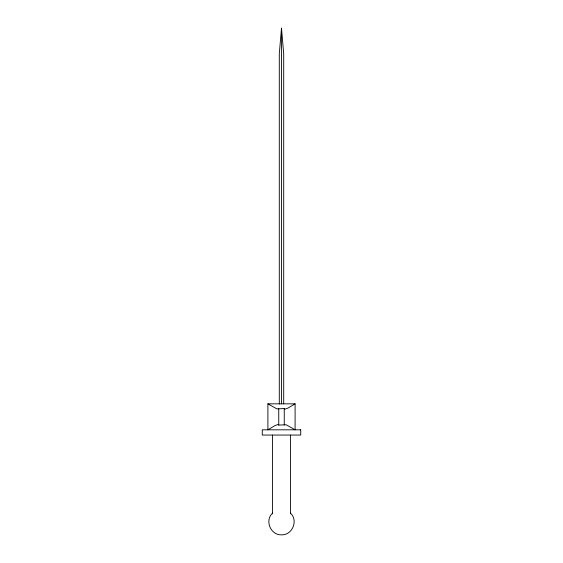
<?xml version="1.0" encoding="UTF-8"?>
<svg xmlns="http://www.w3.org/2000/svg" width="563" height="563" viewBox="0 0 563 563"><rect width="100%" height="100%" fill="white"/><g stroke="black" fill="none" stroke-linecap="round" stroke-linejoin="round"><path stroke-width="0.84" d="M283.703 403.833L283.703 53.788L281.5 28.15L279.297 53.788L279.297 404.016M295.096 403.833L287.953 408.084L284.962 409.146L284.252 408.569L276.841 408.879L267.904 403.833L267.904 429.815L275.047 425.565L278.038 424.495L278.748 425.079L286.159 424.769L295.096 429.815L295.096 403.833L267.904 403.833M272.499 513.125C264.511 520.515 270.627 535.279 281.5 534.85C292.373 535.279 298.489 520.515 290.501 513.125M290.529 435.065L290.529 513.878M284.252 408.569L284.252 425.079M281.5 28.15L281.5 403.847M278.748 408.569L278.748 425.079M272.471 435.065L272.471 513.878M300.726 429.815L262.274 429.815L262.274 435.058L300.726 435.058L300.726 429.815"/></g></svg>
